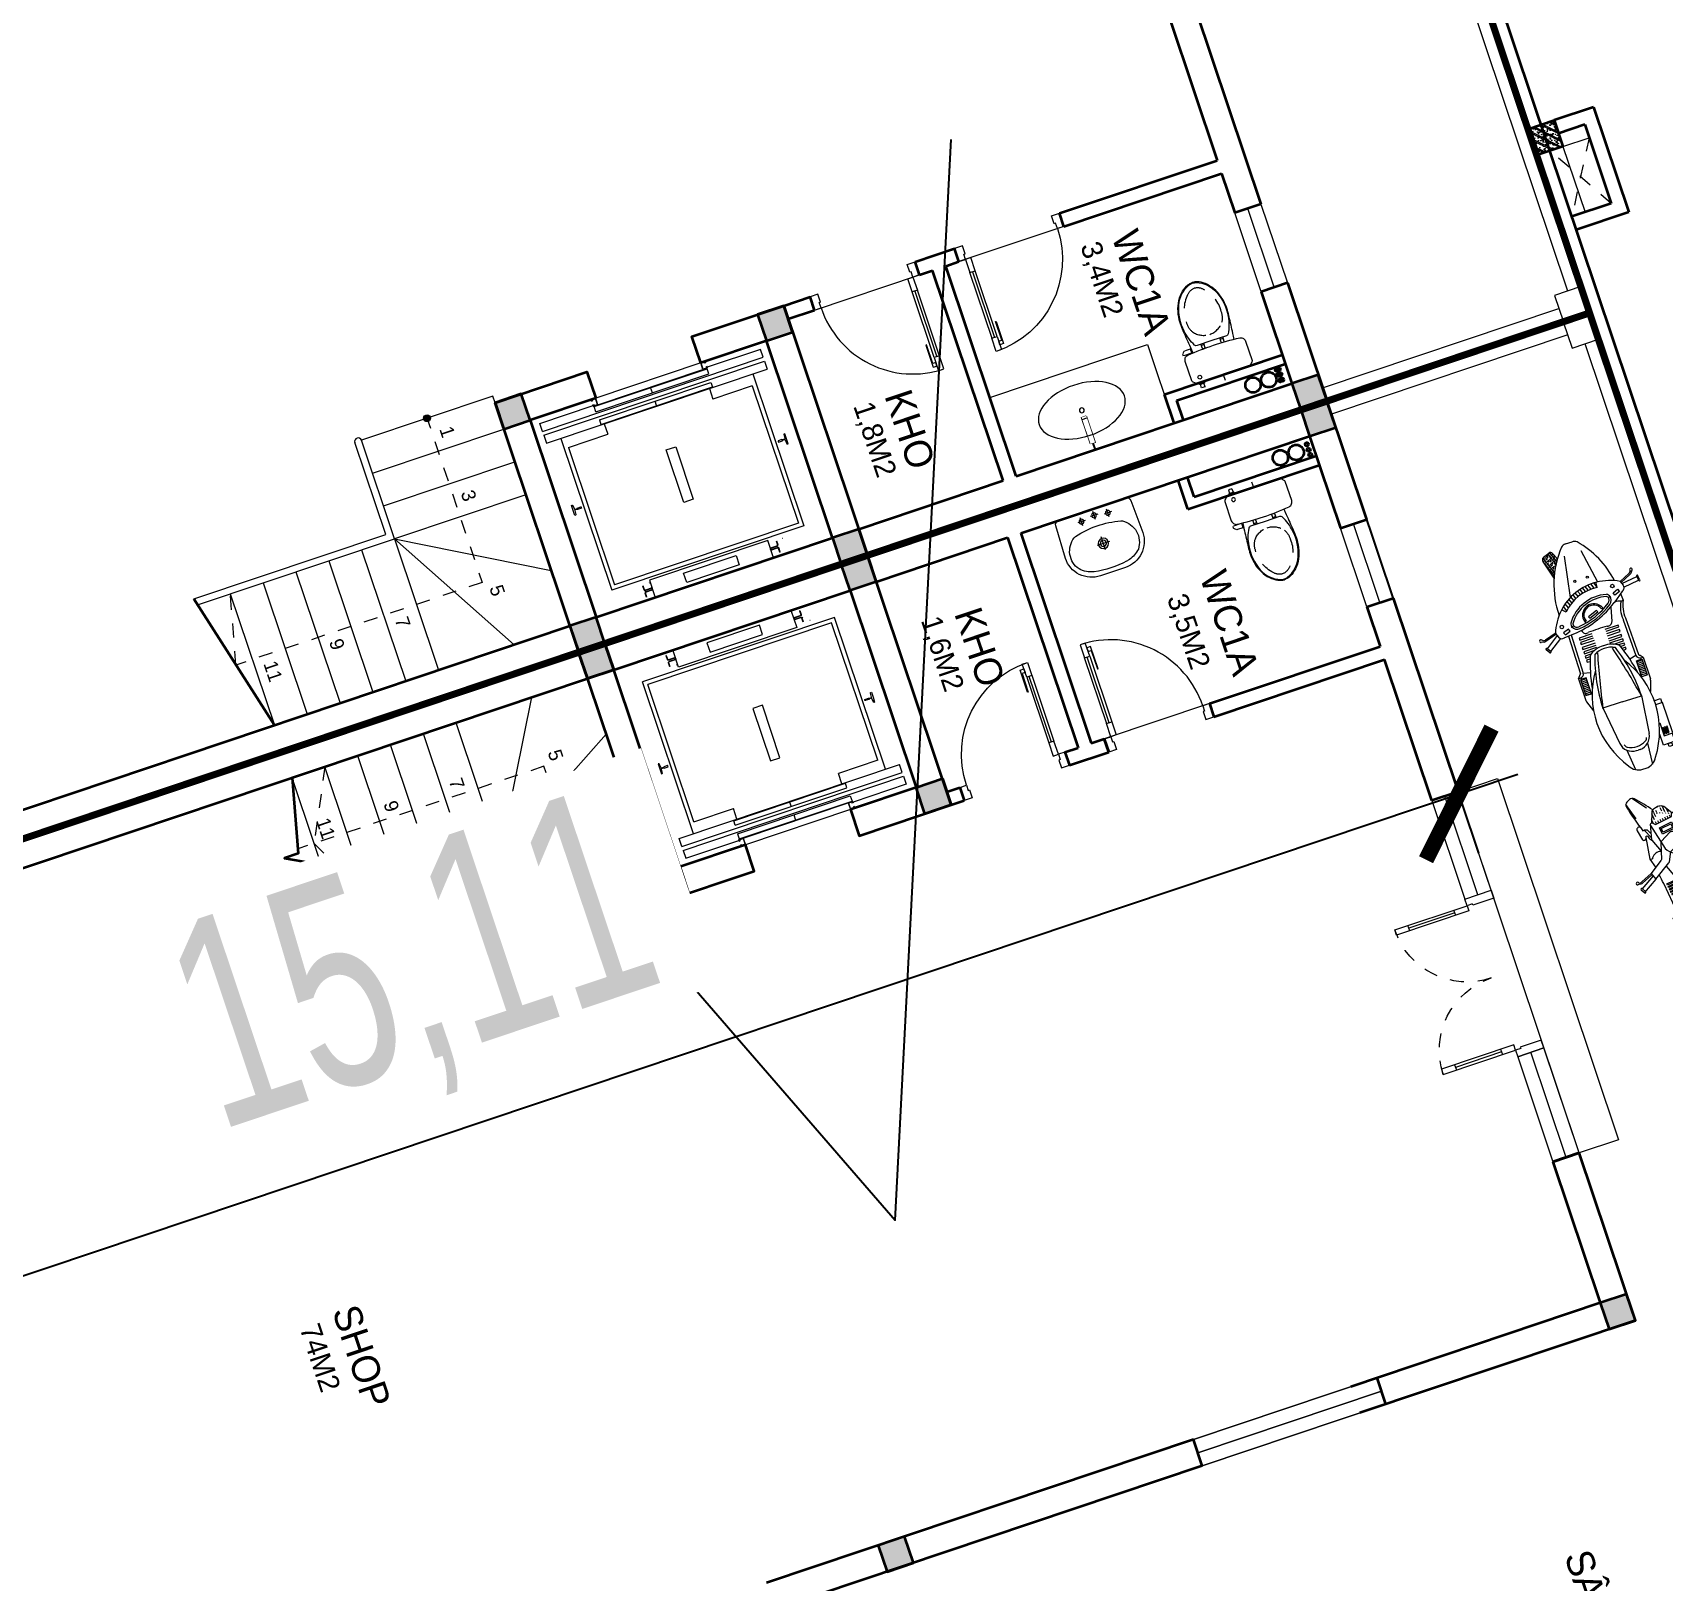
# Model space of a CAD drawing. Header units: metres. Extents: x 568336 to 569219, y 2065964 to 2066430.
# Drawn here: x 568501.15 to 568512.92, y 2066156.67 to 2066167.85 of the extents above; entities that cross this region are included whole.
import ezdxf

# ---------------------------------------------------------------- set-up
doc = ezdxf.new("R2010")
doc.units = ezdxf.units.M
for name, pattern in [('$AUDIT_BAD_LTYPE2', [0]), ('CENTER', [2, 1.25, -0.25, 0.25, -0.25]), ('HIDDEN', [0.375, 0.25, -0.125]), ('HIDDEN2', [0.1875, 0.125, -0.0625]), ('xref-thap C (mb tang 32-2)$0$HIDDEN', [0.375, 0.25, -0.125])]:
    doc.linetypes.add(name, pattern=pattern)
doc.layers.get('0').update_dxf_attribs({"linetype": 'CONTINUOUS'})
doc.layers.get('DEFPOINTS').update_dxf_attribs({"linetype": 'CONTINUOUS'})
for name, color, linetype, lineweight in [('-CENTER', 143, 'CENTER', 13), ('-CONCRETE', 1, 'CONTINUOUS', 35), ('-DIM', 9, 'CONTINUOUS', 13), ('-DOOR', 137, 'CONTINUOUS', 9), ('-FURNITURE', 46, 'CONTINUOUS', 9), ('-HATCH', 8, 'CONTINUOUS', 5), ('-HIDE', 3, 'HIDDEN', 13), ('-KH', 143, 'CONTINUOUS', 13), ('-LINE1', 7, 'CONTINUOUS', 18), ('-LINE2', 252, 'CONTINUOUS', 9), ('-STEEL1', 1, 'CONTINUOUS', 35), ('-TEXT', 7, 'CONTINUOUS', 15), ('-WALL', 4, 'CONTINUOUS', 35), ('TEXT25', 2, 'CONTINUOUS', 13)]:
    doc.layers.add(name, color=color, linetype=linetype, lineweight=lineweight)
doc.layers.add('-RANH GIOI LO DAT', color=12, linetype='CONTINUOUS')
doc.styles.add('KTHUOC', font='', dxfattribs={"width": 0.8})
doc.styles.add('SVN_AVO_thuong', font='')
doc.styles.add('T1', font='', dxfattribs={"height": 200})
doc.styles.add('vnavanth', font='', dxfattribs={"width": 0.8})
doc.styles.get('KTHUOC').set_extended_font_data('.VnArial NarrowH')
doc.styles.get('SVN_AVO_thuong').set_extended_font_data('SVN-Avo')
doc.styles.get('T1').set_extended_font_data('VNgeometric Light')
doc.styles.get('vnavanth').set_extended_font_data('.VnAvantH')
doc.dimstyles.new('tien', dxfattribs={"dimscale": 0, "dimtxt": 1.5, "dimasz": 0.75, "dimexe": 0.45, "dimexo": 0, "dimgap": 0.25, "dimtad": 1, "dimzin": 1, "dimtxsty": 'KTHUOC', "dimblk1": 'ARCHTICK', "dimblk2": 'ARCHTICK', "dimsah": 1, "dimcen": 1, "dimdle": 0.45, "dimclrd": 37, "dimclre": 37, "dimclrt": 7, "dimaunit": 1, "dimadec": 0, "dimazin": 0, "dimtfac": 1, "dimtix": 1, "dimtofl": 0, "dimtmove": 2, "dimatfit": 3, "dimldrblk": 'ARCHTICK', "dimfxl": 1, "dimtfill": 1, "dimtolj": 1, "dimtzin": 1, "dimarcsym": 0})

# ---------------------------------------------------------------- blocks, each defined once
blk = doc.blocks.new('X-5M-DH-2-CORE$0$A$C75E80C28')
at = {"layer": '-LINE2', "linetype": 'Continuous', "ltscale": 2}
for p, q in [((-557, -112), (-560, -112)), ((-510, -22), (-510, -51)), ((-507, -22), (-510, -22)), ((-510, -109), (-510, -79)), ((-507, -22), (-507, -51)), ((-507, -109), (-507, -79)), ((-456, -57), (-501, -57)), ((-456, -60), (-501, -60)), ((-456, -70), (-501, -70)), ((-456, -73), (-501, -73)), ((-453, -63), (-453, -67)), ((-450, -63), (-450, -67)), ((450, -63), (450, -67)), ((453, -63), (453, -67)), ((456, -57), (501, -57)), ((456, -60), (501, -60)), ((456, -70), (501, -70)), ((456, -73), (501, -73)), ((457, -112), (460, -112)), ((507, -22), (510, -22)), ((507, -22), (507, -51)), ((507, -109), (507, -79)), ((510, -22), (510, -51)), ((510, -109), (510, -79)), ((-731, -149), (731, -149)), ((-731, -1305), (-731, -149)), ((-700, -179), (700, -179)), ((-700, -1225), (-700, -179)), ((700, -1225), (700, -179)), ((731, -1305), (731, -149)), ((-700, -1225), (-400, -1225)), ((-400, -1305), (-400, -1225)), ((700, -1225), (400, -1225)), ((400, -1305), (400, -1225)), ((840, -1305), (-840, -1305)), ((-840, -1365), (-840, -1305)), ((840, -1365), (-840, -1365)), ((840, -1395), (-840, -1395)), ((-840, -1395), (-840, -1455)), ((430, -1406), (-430, -1406)), ((-430, -1406), (-430, -1446)), ((425, -1309), (-425, -1309)), ((-425, -1343), (-425, -1309)), ((425, -1343), (-425, -1343)), ((0, -1309), (0, -1343)), ((0, -1406), (0, -1446)), ((425, -1343), (425, -1309)), ((430, -1406), (430, -1446)), ((840, -1365), (840, -1305)), ((840, -1395), (840, -1455)), ((-840, -1455), (-435, -1455)), ((-435, -1450), (-435, -1460)), ((-435, -1450), (-400, -1450)), ((-435, -1460), (-425, -1460)), ((-435, -1490), (-435, -1500)), ((-435, -1490), (-425, -1490)), ((-435, -1500), (-400, -1500)), ((-433, -1452), (-433, -1458)), ((-433, -1452), (-402, -1452)), ((-433, -1458), (-425, -1458)), ((-433, -1492), (-433, -1498)), ((-433, -1492), (-425, -1492)), ((-433, -1498), (-402, -1498)), ((430, -1446), (-430, -1446)), ((-425, -1458), (-425, -1460)), ((-425, -1490), (-425, -1492)), ((-402, -1452), (-402, -1498)), ((400, -1450), (-400, -1450)), ((-400, -1450), (-400, -1500)), ((400, -1450), (400, -1500)), ((435, -1450), (400, -1450)), ((435, -1500), (400, -1500)), ((402, -1452), (402, -1498)), ((433, -1452), (402, -1452)), ((433, -1498), (402, -1498)), ((433, -1458), (425, -1458)), ((425, -1458), (425, -1460)), ((435, -1460), (425, -1460)), ((425, -1490), (425, -1492)), ((435, -1490), (425, -1490)), ((433, -1492), (425, -1492)), ((433, -1452), (433, -1458)), ((433, -1492), (433, -1498)), ((435, -1450), (435, -1460)), ((840, -1455), (435, -1455)), ((435, -1490), (435, -1500))]:
    blk.add_line(p, q, dxfattribs=at)
for points in [[(-450, 0), (-450, -130), (450, -130), (450, 0)], [(-200, -29), (200, -29), (200, -101), (-200, -101)], [(-36, -584), (36, -584), (36, -984), (-36, -984)]]:
    blk.add_lwpolyline(points, close=True, dxfattribs=at)
for points in [[(-780, -789), (-751, -789, 0.414214), (-750, -788), (-750, -784), (-750, -780, 0.414214), (-751, -779), (-780, -779, -0.256978), (-784, -782), (-798, -782, -0.414214), (-801, -779), (-804, -749, 0.414214), (-807, -746), (-812, -746), (-812, -784), (-812, -821), (-807, -821, 0.414214), (-804, -818), (-801, -789, -0.414214), (-798, -786), (-784, -786, -0.256978), (-780, -789)], [(780, -789), (751, -789, -0.414214), (750, -788), (750, -784), (750, -780, -0.414214), (751, -779), (780, -779, 0.256978), (784, -782), (798, -782, 0.414214), (801, -779), (804, -749, -0.414214), (807, -746), (812, -746), (812, -784), (812, -821), (807, -821, -0.414214), (804, -818), (801, -789, 0.414214), (798, -786), (784, -786, 0.256978), (780, -789)]]:
    blk.add_lwpolyline(points, format="xyb", dxfattribs=at)
for centre, radius, start, end in [((-501, -51), 9.4, 180, 270), ((-501, -79), 9.4, 90, 180), ((-501, -51), 6.2, 180, 270), ((-501, -79), 6.2, 90, 180), ((-456, -63), 6.2, 0, 90), ((-456, -63), 3, 0, 90), ((-456, -67), 6.2, 270, 0), ((-456, -67), 3, 270, 0), ((456, -63), 6.2, 90, 180), ((456, -67), 6.2, 180, 270), ((456, -63), 3, 90, 180), ((456, -67), 3, 180, 270), ((501, -51), 6.2, 270, 0), ((501, -51), 9.4, 270, 0), ((501, -79), 9.4, 0, 90), ((501, -79), 6.2, 0, 90)]:
    blk.add_arc(centre, radius, start, end, dxfattribs=at)
blk = doc.blocks.new('A$C5C575821')
at = {"layer": '-CONCRETE'}
h = blk.add_hatch(color=256, dxfattribs=at)
h.dxf.hatch_style = 1
h.paths.add_polyline_path([(0, 200), (0, 0), (200, 0), (200, 200)])
blk.add_lwpolyline([(0, 0), (200, 0), (200, 200), (0, 200)], close=True, dxfattribs=at)
blk = doc.blocks.new('A$C3F71457E')
at = {"layer": '-CONCRETE'}
blk.add_lwpolyline([(0, -100), (0, 400), (-1500, 400), (-1500, -1400), (0, -1400), (0, -900), (200, -900), (200, -1600), (-1700, -1600), (-1700, 600), (200, 600), (200, -100), (0, -100)], dxfattribs=at)
at = {"layer": '-LINE1'}
blk.add_line((0, -900), (0, -100), dxfattribs=at)
at = {"layer": '-WALL'}
for p in [(-1700, 400), (0, 400), (-1700, -1600), (0, -1600)]:
    blk.add_blockref('A$C5C575821', p, dxfattribs=at)
at = {"color": 2, "rotation": 90}
blk.add_blockref('X-5M-DH-2-CORE$0$A$C75E80C28', (-1500, -500), dxfattribs=at)
blk = doc.blocks.new('A$C18091ED7')
for p, q in [((0, -42), (0, 0)), ((146, -27), (179, -27)), ((146, -27), (146, -30)), ((146, -30), (166, -30)), ((153, -37), (146, -30)), ((152, 0), (152, -27)), ((152, 0), (179, 0)), ((153, -37), (166, -37)), ((153, -40), (153, -37)), ((153, -40), (178, -40)), ((153, -40), (178, -40)), ((153, -40), (153, -42)), ((185, -30), (166, -30)), ((178, -37), (166, -37)), ((185, -30), (178, -37)), ((178, -37), (178, -40)), ((178, -40), (178, -42)), ((179, 0), (179, -27)), ((179, -27), (185, -27)), ((185, -27), (185, -30)), ((-83, -267), (-83, -300)), ((-83, -278), (-83, -288)), ((-61, -290), (-83, -290)), ((-63, -265), (-81, -265)), ((-61, -267), (-61, -300)), ((61, -267), (61, -300)), ((61, -290), (83, -290)), ((63, -265), (81, -265)), ((83, -267), (83, -300)), ((83, -278), (83, -288)), ((165, -262), (165, -290)), ((168, -260), (228, -260)), ((168, -292), (207, -292)), ((231, -274), (231, -262))]:
    blk.add_line(p, q)
for points in [[(230, -219, -0.137407), (225, -235), (222, -241, -0.236081), (198, -255, -0.051961), (-198, -255, -0.236081), (-222, -241), (-225, -235, -0.137407), (-230, -219), (-230, -72, -0.198912), (-226, -63), (-209, -46, -0.198912), (-200, -42), (0, -42), (200, -42, -0.198912), (209, -46), (226, -63, -0.198912), (230, -72)], [(144, -619, -0.212405), (26, -734, -0.027685), (-1, -739, -0.022279), (-26, -734, -0.212405), (-144, -619, -0.142796), (-167, -428, -0.093005), (-128, -309, -0.256439), (-111, -300), (0, -300), (111, -300, -0.256439), (128, -309, -0.093005), (167, -428, -0.142796)]]:
    blk.add_lwpolyline(points, format="xyb", close=True)
at = {"linetype": 'xref-thap C (mb tang 32-2)$0$HIDDEN', "ltscale": 100}
blk.add_lwpolyline([(61, -669, -0.199031), (0, -699, -0.199031), (-61, -669, -0.218924), (-132, -478, -0.153791), (-112, -404, -0.236701), (0, -348, -0.236701), (112, -404, -0.153791), (132, -478, -0.218924)], format="xyb", close=True, dxfattribs=at)
blk.add_circle((166, -78), 13.9)
for centre, radius, start, end in [((-81, -267), 1.98, 90, 180), ((-63, -267), 1.98, 0, 90), ((63, -267), 1.98, 90, 180), ((81, -267), 1.98, 0, 90), ((168, -262), 2.47, 90, 180), ((168, -290), 2.47, 180, 270), ((207, -277), 15.5, 270, 306.4659), ((168, -225), 80.1, 306.4659, 320.3123), ((228, -274), 2.47, 320.3123, 0)]:
    blk.add_arc(centre, radius, start, end)
for points in [[(-156, -259), (-157, -267), (-164, -328), (-169, -385), (-184, -528), (-136, -679), (-50, -735), (-20, -741), (0, -744)], [(156, -259), (157, -267), (164, -328), (169, -385), (184, -528), (136, -679), (50, -735), (20, -741), (0, -744)]]:
    blk.add_open_spline(points, degree=3, knots=[130.613938, 130.613938, 130.613938, 130.613938, 152.852109, 311.129351, 417.703951, 561.383393, 697.692632, 710.812262, 710.812262, 710.812262, 710.812262])
blk = doc.blocks.new('Sink_Cicle')
blk.add_lwpolyline([(17, -50), (-17, -50), (-18, -252), (17, -252)], close=True)
blk.add_circle((0, -300), 17.5)
at = {"layer": 'DEFPOINTS'}
blk.add_line((0, -100), (0, 0), dxfattribs=at)
blk.add_wipeout([(17, -50), (-17, -50), (-18, -252), (17, -252)])
at = {"layer": '-FURNITURE', "linetype": 'Continuous'}
blk.add_ellipse((0, -300), major_axis=(-325, 0), ratio=0.584615, dxfattribs=at)
blk.add_line((-18, -237), (17, -237))
blk = doc.blocks.new('*U18')
at = {"linetype": '$AUDIT_BAD_LTYPE2'}
for p, q in [((70, 100), (70, 600)), ((90, 600), (90, 100))]:
    blk.add_line(p, q, dxfattribs=at)
for points in [[(50, 600), (90, 600), (90, 700), (50, 700), (50, 600)], [(50, 603), (50, 100)], [(50, 100), (90, 100), (90, 0), (50, 0), (50, 100)]]:
    blk.add_lwpolyline(points)
for points in [[(118, 495), (118, 664), (90, 664), (90, 636), (113, 636), (113, 495)], [(0, 0), (50, 0), (50, -40), (60, -40), (60, -100), (0, -100)], [(800, 0), (750, 0), (750, -40), (740, -40), (740, -100), (800, -100)]]:
    blk.add_lwpolyline(points, close=True)
at = {"linetype": '$AUDIT_BAD_LTYPE2', "ltscale": 0.3}
blk.add_arc((50, 0), 700, 0, 90, dxfattribs=at)
blk = doc.blocks.new('M23-T1')
at = {"layer": '-HATCH', "true_color": 0x8c8896}
h = blk.add_hatch(color=252, dxfattribs=at)
h.dxf.hatch_style = 1
edge = h.paths.add_edge_path()
edge.add_arc((200899, -425715), 24.6, 0, 360)
at = {"layer": '-CONCRETE'}
for centre, radius in [((202520, -419773, 0), 13), ((202520, -419786, 0), 13), ((202569, -419864, 0), 55), ((202558, -419773, 0), 13), ((202558, -419786, 0), 13), ((202600, -419773, 0), 13), ((202600, -419786, 0), 13), ((202569, -419984, 0), 55)]:
    blk.add_circle(centre, radius, dxfattribs=at)
at = {"layer": '-DOOR'}
blk.add_lwpolyline([(201349, -419514), (201949, -419514), (201949, -419714), (201349, -419714)], close=True, dxfattribs=at)
blk.add_lwpolyline([(201949, -419614), (201349, -419614)], dxfattribs=at)
at = {"layer": '-FURNITURE'}
blk.add_lwpolyline([(202049, -420614), (202649, -420614), (202649, -421814), (202049, -421814)], close=True, dxfattribs=at)
at = {"layer": '-HATCH'}
for p, q in [((201049, -420914), (201049, -421714)), ((201049, -422814), (201049, -422014))]:
    blk.add_line(p, q, dxfattribs=at)
at = {"layer": '-KH', "linetype": 'HIDDEN2', "ltscale": 5}
blk.add_line((202149, -427590), (201649, -427465), dxfattribs=at)
blk.add_lwpolyline([(200875, -425715), (202149, -425715), (202149, -427590)], dxfattribs=at)
at = {"layer": '-KH'}
blk.add_circle((200899, -425715), 24.6, dxfattribs=at)
at = {"layer": '-LINE1'}
for p, q in [((200899, -425214), (200899, -426215)), ((200949, -425214), (200899, -425214)), ((201149, -426215), (201149, -425215)), ((201399, -426215), (201399, -425215)), ((201649, -425215), (201649, -426215)), ((201649, -426215), (202227, -425215)), ((201649, -426215), (202649, -425638)), ((201649, -426215), (200899, -426215)), ((201599, -426265), (200899, -426265)), ((201599, -427727), (201599, -426265)), ((201649, -427715), (201649, -426215))]:
    blk.add_line(p, q, dxfattribs=at)
at = {"layer": '-LINE1', "lineweight": 18}
for p, q in [((201649, -426215), (202649, -426215)), ((201649, -426465), (202649, -426465)), ((201649, -426715), (202649, -426715)), ((201649, -426965), (202649, -426965)), ((201649, -427215), (202649, -427215)), ((201649, -427465), (202649, -427465))]:
    blk.add_line(p, q, dxfattribs=at)
at = {"layer": '-LINE1', "ltscale": 10}
blk.add_lwpolyline([(202649, -417714), (202849, -417714), (202849, -417514), (202649, -417514)], close=True, dxfattribs=at)
at = {"layer": '-LINE1'}
for points in [[(202649, -417614), (198549, -417614)], [(202749, -419514), (202749, -417714)]]:
    blk.add_lwpolyline(points, dxfattribs=at)
blk.add_arc((200899, -426240), 25, 90, 270, dxfattribs=at)
at = {"layer": '-WALL'}
for p, q in [((199874, -419514), (201349, -419514)), ((201349, -419514), (201349, -419714)), ((201949, -419514), (201949, -419714)), ((201949, -419514), (202849, -419514)), ((199874, -419714), (200949, -419714)), ((200949, -420914), (200949, -419714)), ((201049, -420914), (201049, -419714)), ((201049, -419714), (201349, -419714)), ((201949, -419714), (202649, -419714)), ((202429, -420614), (202429, -419714)), ((202499, -420544), (202499, -419714)), ((202429, -420614), (202649, -420614)), ((202499, -420544), (202649, -420544)), ((201049, -420914), (200949, -420914)), ((201049, -421714), (200949, -421714)), ((200949, -422014), (200949, -421714)), ((201049, -421814), (201049, -421714)), ((202649, -421814), (201049, -421814)), ((202649, -421914), (201049, -421914)), ((201049, -422014), (201049, -421914)), ((201049, -422014), (200949, -422014)), ((200949, -423014), (200949, -422814)), ((201049, -422814), (200949, -422814)), ((201049, -423014), (201049, -422814))]:
    blk.add_line(p, q, dxfattribs=at)
at = {"layer": '-WALL', "linetype": 'Continuous', "ltscale": 10}
for p, q in [((202849, -434955), (202849, -419514)), ((202649, -421814), (202649, -419714)), ((202649, -423014), (202649, -421914)), ((202649, -433544), (202649, -425214))]:
    blk.add_line(p, q, dxfattribs=at)
at = {"layer": '-WALL'}
blk.add_lwpolyline([(202649, -427465), (201599, -427727)], dxfattribs=at)
at = {"layer": '-DOOR', "xscale": -1, "rotation": 270}
blk.add_blockref('*U18', (201049, -421714), dxfattribs=at)
at = {"layer": '-DOOR', "rotation": 270}
blk.add_blockref('*U18', (201049, -422014), dxfattribs=at)
at = {"layer": '-FURNITURE', "rotation": 270}
blk.add_blockref('A$C18091ED7', (202471, -420164), dxfattribs=at)
at = {"layer": '-WALL'}
for p in [(202649, -419714), (202649, -425214)]:
    blk.add_blockref('A$C5C575821', p, dxfattribs=at)
at = {"layer": '-WALL', "rotation": 180}
blk.add_blockref('A$C3F71457E', (201149, -424614), dxfattribs=at)
at = {"layer": '-TEXT', "color": 2, "style": 'vnavanth'}
for s, p in [('wc1A', (201223, -420612)), ('kho', (201795, -422534))]:
    blk.add_text(s, height=200, dxfattribs=at).set_placement(p)
at = {"layer": '-TEXT', "style": 'T1'}
for s, p in [('1', (201001, -425657)), ('3', (201487, -425657)), ('5', (202202, -425679)), ('7', (202202, -426400)), ('9', (202202, -426900)), ('11', (202202, -427400))]:
    blk.add_text(s, height=100, rotation=360, dxfattribs=at).set_placement(p)
at = {"layer": 'TEXT25', "style": 'T1'}
for s, p in [('3,4M2', (201220, -420848)), ('1,8M2', (201793, -422770))]:
    blk.add_text(s, height=150, rotation=360, dxfattribs=at).set_placement(p)
at = {"layer": '-FURNITURE', "xscale": -1, "rotation": 270}
blk.add_blockref('Sink_Cicle', (202649, -421214), dxfattribs=at)
at = {"layer": '-RANH GIOI LO DAT', "linetype": 'HIDDEN', "ltscale": 10, "const_width": 50}
blk.add_lwpolyline([(193849, -417514), (193849, -436933), (202849, -437358), (202849, -417514)], close=True, dxfattribs=at)
blk = doc.blocks.new('*U45')
for p, q in [((-1110, 450), (-1150, 450)), ((-1130, 100), (-1130, 450)), ((-90, 450), (-50, 450)), ((-70, 100), (-70, 450)), ((-1110, 100), (-1150, 100)), ((-90, 100), (-50, 100))]:
    blk.add_line(p, q)
for points in [[(-1150, 0), (-1110, 0), (-1110, 550), (-1150, 550)], [(-50, 0), (-90, 0), (-90, 550), (-50, 550)], [(-1200, -200), (-1140, -200), (-1140, -40), (-1150, -40), (-1150, 0), (-1200, 0)], [(0, -200), (-60, -200), (-60, -40), (-50, -40), (-50, 0), (0, 0)]]:
    blk.add_lwpolyline(points, close=True)
at = {"linetype": 'HIDDEN', "ltscale": 0.1}
for centre, start, end in [((-1150, 0), 0, 90), ((-50, 0), 90, 180)]:
    blk.add_arc(centre, 550, start, end, dxfattribs=at)
blk = doc.blocks.new('A$C49AC32B8')
h = blk.add_hatch()
h.set_pattern_fill('ANSI31', color=256, scale=100, angle=405, style=0)
h.set_pattern_definition([(90, (1628.179, -139081.394), (-12.5, 1e-15), [])])
h.paths.add_polyline_path([(-545, -149), (-545, -107), (-667, -107), (-667, -149)])
h.paths.add_polyline_path([(-545, 276), (-545, 319), (-667, 319), (-667, 276)])
h = blk.add_hatch()
h.set_pattern_fill('ANSI31', color=256, scale=150, angle=315, style=0)
h.set_pattern_definition([(2e-15, (1485.97, -142180.918), (2e-15, 18.75), [])])
edge = h.paths.add_edge_path()
edge.add_arc((142, 1), 10, 291.0634, 432.0495)
edge.add_arc((142, 169), 10, 287.9505, 428.9366)
edge.add_arc((204, 63), 30, 298.7342, 336.6848)
edge.add_arc((204, 107), 30, 383.3152, 421.2658)
edge.add_line((152, 3), (218, 36))
edge.add_line((152, 167), (218, 133))
edge.add_line((146, 10), (129, 18))
edge.add_line((129, 18), (129, 82))
edge.add_line((129, 146), (129, 82))
edge.add_line((146, 159), (129, 146))
edge.add_arc((153, 85), 85.6, 336.6848, 359.9863)
edge.add_arc((153, 85), 85.6, 360.0137, 383.3152)
for points in [[(-244, 438, 1), (-248, 447), (-248, 447), (-280, 433), (-280, 433, 1), (-276, 424)], [(-10, -301), (-42, -189), (7, -167), (7, -167), (-21, -52), (-21, -52, -0.213812), (-21, -44), (-21, -44), (32, 67), (32, 67, 0.201882), (33, 75), (33, 75), (0, 164), (0, 164, 0.201882), (-5, 169), (-5, 169), (-117, 220), (-117, 220, -0.213812), (-123, 226), (-123, 226), (-175, 332), (-175, 332), (-226, 318), (-278, 434)], [(-185, 330), (-211, 418), (-211, 418, -0.119246), (-211, 432), (-211, 432), (-207, 453)], [(-199, 441, 2.509808), (-207, 452)], [(-199, 441), (-201, 433), (-201, 433, 0.119246), (-200, 418), (-200, 418), (-175, 332)], [(-594, 214, 0.25966), (-1245, 189, 0.25966)], [(-839, 284), (-712, 329), (-712, 329, -0.085491), (-702, 331), (-535, 331), (-535, 315), (-535, 315, 0.389594), (-508, 286), (-508, 286), (-285, 281), (-285, 281, 0.038668), (-280, 281), (-280, 281, 0.005075), (-210, 283)], [(-765, -104, 0.080514), (-403, -28), (-403, -28, 0.201101), (-366, 85), (-366, 85, 0.201101), (-403, 198), (-403, 198, 0.080514), (-765, 273)], [(-226, 318), (-163, 182), (-163, 182, 0.213812), (-158, 176), (-158, 176), (-95, 132), (-61, 38), (-81, -36), (-81, -36, 0.213812), (-81, -44), (-81, -44), (-42, -189)], [(-149, 279), (-78, 291), (74, 249, -1.090751), (74, 234, 0.1744), (38, 220), (146, 178), (146, 178, -0.70664), (146, 159)], [(-64, 196, 0.330008), (-78, 272), (-78, 272, -0.752015), (-78, 291)], [(232, 118, 0.024274), (362, 201), (362, 201, 0.338506), (373, 235), (373, 235), (373, 235), (364, 260), (364, 260, 0.338506), (333, 279), (333, 279, 0.032613), (128, 248), (128, 248), (127, 238), (53, 214)], [(160, 255, 0.671768), (145, 286), (145, 286), (70, 279), (70, 279, 0.734542), (71, 250)], [(-1030, 202, 0.218308), (-1079, 224), (-1079, 224), (-1360, 164), (-1360, 164, 0.353851), (-1399, 115), (-1399, 85), (-1399, 54, 0.353851), (-1360, 5), (-1360, 5), (-1079, -55), (-1079, -55, 0.218308), (-1030, -33)], [(-1280, 161, 0.112845), (-1300, 121)], [(-1075, 205), (-1073, 197), (-1073, 197, 0.379173), (-1161, 98)], [(-403, 141, 0.365685), (-444, 190, 0.035711), (-794, 231), (-1073, 197)], [(-415, -4, 0.315879), (-415, 173)], [(-75, -66), (-259, -18), (-259, -18, 0.336681), (-259, 187), (-259, 187), (-176, 209)], [(137, 182), (-58, 160), (-58, 160, 0.114874), (-118, 116), (-118, 116, 0.363628), (-118, 51), (-118, 51, 0.117419), (-57, 6)], [(152, 3), (218, 36), (218, 36, 0.167121), (231, 51), (231, 51, 0.102024), (238, 85), (238, 85, 0.102024), (231, 119), (231, 119, 0.167121), (218, 133), (218, 133), (152, 167)], [(-1300, 49, 0.112845), (-1280, 9)], [(-1073, -27, -0.379173), (-1161, 72, 0.379173), (-1073, -27), (-1073, -27), (-1075, -35)], [(-1073, -27), (-794, -61), (-794, -61, 0.035711), (-444, -21), (-444, -21, 0.365685), (-403, 28)], [(-17, -71), (146, -9), (146, -9, 0.70664), (146, 10)], [(-1245, -19, 0.25966), (-594, -44)], [(-61, -117), (-136, -117), (-136, -117, 0.010417), (-280, -111), (-280, -111, 0.038668), (-285, -111), (-285, -111), (-508, -116), (-508, -116, 0.389594), (-535, -146), (-535, -146), (-535, -161), (-702, -161, -0.085491), (-712, -159), (-712, -159), (-839, -114)], [(38, -50, 0.1744), (74, -64), (74, -64, -1.090751), (74, -79), (74, -79), (-9, -102)], [(-3, -171), (34, -256), (34, -256, 0.119246), (43, -267), (43, -267), (59, -280)], [(7, -167), (43, -249), (43, -249, 0.119246), (51, -261), (51, -261), (58, -266)], [(-12, -302, 1), (-9, -312), (-9, -312), (24, -302), (24, -302, 1), (22, -292)], [(59, -280, 2.509808), (58, -266)]]:
    blk.add_lwpolyline(points, format="xyb")
for points in [[(-276, 424), (-244, 438)], [(-197, 326), (-246, 437)], [(82, 203), (118, 217), (127, 238)], [(227, 253), (352, 275)], [(-1262, 151), (-1289, 148)], [(-1206, 156), (-1242, 153)], [(-1075, 205), (-1186, 181), (-1186, 85), (-1186, -11), (-1075, -35)], [(-1136, 164), (-1186, 158)], [(-403, 28), (-794, -61), (-794, -61), (-794, 85), (-794, 231), (-794, 231), (-403, 141)], [(38, 220), (-61, 195)], [(146, 159), (129, 146), (129, 82), (129, 18), (146, 10)], [(263, 153), (373, 216)], [(-1262, 19), (-1289, 21)], [(-1206, 13), (-1242, 17)], [(-1136, 6), (-1186, 11)], [(-58, 6), (131, -14)], [(-1121, -185), (-1165, -185), (-1165, -99), (-1031, -99)], [(-859, -116), (-859, -185), (-892, -185)], [(38, -50), (-21, -44)], [(-14, -176), (19, -293)], [(-12, -302), (22, -292)]]:
    blk.add_lwpolyline(points)
for points in [[(-667, 319), (-667, 276), (-545, 276), (-545, 319)], [(-382, 207), (-382, 262), (-373, 262), (-373, 207)], [(-362, 207), (-362, 262), (-353, 262), (-353, 207)], [(-342, 207), (-342, 262), (-333, 262), (-333, 207)], [(-322, 207), (-322, 262), (-313, 262), (-313, 207)], [(-302, 207), (-302, 262), (-293, 262), (-293, 207)], [(-1262, 165), (-1300, 157), (-1300, 85), (-1300, 13), (-1300, 13), (-1262, 5), (-1262, 85)], [(-1242, 169), (-1242, 85), (-1242, 1), (-1242, 1), (-1206, -7), (-1206, -7), (-1206, 85), (-1206, 177), (-1206, 177)], [(95, 132), (95, 35), (44, 35), (44, 132)], [(85, 122), (85, 45), (54, 45), (54, 122)], [(-1161, 85), (-1161, 98)], [(-1161, 85), (-1161, 72)], [(-667, -149), (-667, -107), (-545, -107), (-545, -149)], [(-382, -37), (-382, -92), (-373, -92), (-373, -37)], [(-362, -37), (-362, -92), (-353, -92), (-353, -37)], [(-342, -37), (-342, -92), (-333, -92), (-333, -37)], [(-322, -37), (-322, -92), (-313, -92), (-313, -37)], [(-302, -37), (-302, -92), (-293, -92), (-293, -37)], [(-1165, -135), (-1165, -161), (-1188, -161), (-1188, -135)], [(-892, -190), (-892, -123), (-1121, -123), (-1121, -190)], [(-1111, -130), (-1111, -138), (-1063, -138), (-1063, -130)], [(-1111, -145), (-1111, -152), (-1063, -152), (-1063, -145)], [(-1111, -159), (-1111, -167), (-1063, -167), (-1063, -159)]]:
    blk.add_lwpolyline(points, close=True)
for points in [[(-1379, 115), (-1379, 85), (-1379, 54), (-1379, 54, 0.353851), (-1356, 25), (-1356, 25), (-1320, 17), (-1320, 17), (-1320, 85), (-1320, 152), (-1320, 152), (-1356, 145), (-1356, 145, 0.353851)], [(-366, 187), (-379, 187), (-379, 187, -0.363938), (-379, -18), (-379, -18), (-366, -18), (-366, -18, 0.336681)], [(-329, 187), (-342, 187), (-342, 187, -0.363938), (-342, -18), (-342, -18), (-329, -18), (-329, -18, 0.336681)], [(-311, 187), (-298, 187), (-298, 187, -0.336681), (-298, -18), (-298, -18), (-311, -18), (-311, -18, 0.363938)]]:
    blk.add_lwpolyline(points, format="xyb", close=True)
blk = doc.blocks.new('A$C1D9F77BD')
h = blk.add_hatch()
h.set_pattern_fill('ANSI31', color=256, scale=100, angle=405, style=0)
h.set_pattern_definition([(90, (2076.775, -139234.453), (-12.5, 1e-15), [])])
h.paths.add_polyline_path([(-219, -260), (-219, -302), (-97, -302), (-97, -260)])
h.paths.add_polyline_path([(-97, 123), (-97, 166), (-219, 166), (-219, 123)])
h = blk.add_hatch()
h.set_pattern_fill('ANSI31', color=256, scale=170, angle=335, style=0)
h.set_pattern_definition([(20, (-186.436, -139188.296), (-7.267928, 19.9684682), [])])
h.paths.add_polyline_path([(494, -160), (533, -162, 0.210627), (424, 135), (397, 109, -0.250766)])
h = blk.add_hatch()
h.set_pattern_fill('BOX', color=256, scale=60, angle=290, style=0)
h.set_pattern_definition([(20, (2080.745, -138865.224), (-20.521209, 56.381557), []), (20, (2085.875, -138879.32), (-20.521209, 56.381557), []), (290, (2080.745, -138865.224), (56.381557, 20.521209), [-15, 15]), (290, (2094.84, -138860.093), (56.381557, 20.521209), [-15, 15]), (290, (2108.936, -138854.963), (56.381557, 20.521209), [15, -15]), (290, (2123.03, -138849.83), (56.381557, 20.521209), [15, -15]), (20, (2091.006, -138893.414), (-20.521209, 56.381557), [15, -15]), (20, (2096.136, -138907.51), (-20.521209, 56.381557), [15, -15])])
h.paths.add_polyline_path([(830, 67, 0.414214), (842, 93), (833, 116), (825, 139, 0.414214), (799, 151), (658, 113, -0.052547), (783, 45)])
for p, q in [((157, 313), (186, 333)), ((163, 305), (192, 325)), ((231, 209), (165, 307)), ((257, 224), (190, 323)), ((243, 329), (247, 350)), ((268, 231), (244, 315)), ((253, 329), (255, 338)), ((278, 234), (254, 315)), ((-263, 176), (-340, 149)), ((-87, 178), (-253, 178)), ((-87, 178), (-59, 152)), ((-87, 162), (-87, 178)), ((-59, 132), (-72, 83)), ((228, 148), (-59, 152)), ((230, 128), (-59, 132)), ((226, 181), (233, 80)), ((275, 231), (243, 220)), ((397, 109), (424, 135)), ((658, 113), (799, 151)), ((825, 139), (842, 93)), ((-687, 10), (-840, -5)), ((-346, 78), (-624, 44)), ((-346, -68), (-344, 78)), ((237, 47), (228, 44)), ((279, 102), (286, 105)), ((289, -4), (286, 5)), ((286, 2), (289, -7)), ((786, -5), (488, 47)), ((783, 45), (830, 67)), ((833, 116), (842, 92)), ((-854, -55), (-854, -81)), ((-712, -55), (-712, -68)), ((-712, -81), (-712, -68)), ((-346, -68), (-348, -214)), ((866, -43), (866, -93)), ((-687, -147), (-840, -132)), ((-346, -214), (-624, -180)), ((-59, -269), (-72, -219)), ((330, -208), (228, -181)), ((339, -142), (342, -151)), ((401, -228), (409, -226)), ((494, -160), (533, -162)), ((786, -132), (532, -176)), ((-263, -312), (-340, -285)), ((-87, -314), (-253, -314)), ((-67, -299), (-87, -314)), ((-87, -299), (-87, -314)), ((214, -264), (-59, -269)), ((222, -284), (-59, -289)), ((347, -293), (349, -309)), ((413, -325), (352, -241)), ((436, -343), (449, -460)), ((484, -331), (452, -343)), ((465, -337), (479, -457)), ((474, -335), (510, -415)), ((484, -331), (518, -409)), ((447, -460), (481, -456)), ((448, -470), (482, -466)), ((518, -426), (535, -440)), ((526, -420), (533, -426))]:
    blk.add_line(p, q)
for points in [[(-219, 166), (-219, 123), (-97, 123), (-97, 166)], [(243, 167), (258, 126), (277, 133), (262, 174)], [(301, -38), (327, -108), (340, -103), (314, -33)], [(-736, -288), (-736, -314), (-760, -314), (-760, -288)], [(-662, -284), (-662, -291), (-615, -291), (-615, -284)], [(-662, -298), (-662, -305), (-615, -305), (-615, -298)], [(-662, -312), (-662, -320), (-615, -320), (-615, -312)], [(-219, -302), (-219, -260), (-97, -260), (-97, -302)], [(417, -303), (402, -263), (421, -256), (436, -296)]]:
    blk.add_lwpolyline(points, close=True)
at = {"linetype": 'HIDDEN2', "ltscale": 200}
for points in [[(21, 54), (21, 80), (6, 80), (6, 59)], [(53, 36), (53, 80), (38, 80), (38, 48)], [(70, -143), (70, -217), (85, -217), (85, 80), (70, 80), (70, 7)], [(6, -196), (6, -217), (21, -217), (21, -190)], [(38, -184), (38, -217), (53, -217), (53, -172)]]:
    blk.add_lwpolyline(points, dxfattribs=at)
for points in [[(103, 80), (103, -217), (118, -217), (118, 80)], [(141, 80), (141, -217), (157, -217), (157, 80)], [(175, 80), (175, -217), (190, -217), (190, 80)]]:
    blk.add_lwpolyline(points, close=True, dxfattribs=at)
for points in [[(-673, -338), (-736, -338), (-736, -252), (-655, -252)], [(-575, -277), (-673, -277), (-673, -343), (-443, -343), (-443, -290)], [(-410, -288), (-410, -338), (-443, -338)]]:
    blk.add_lwpolyline(points)
for centre, radius in [((306, 173), 12.8), ((588, -21), 7.7), ((588, -116), 7.7), ((470, -267), 12.8)]:
    blk.add_circle(centre, radius)
for centre, radius, start, end in [((257, 348), 10, 259.1414, 172.2448), ((160, 309), 5, 124.1044, 304.1044), ((189, 329), 5, 304.1044, 124.1044), ((273, 323), 30, 169.0525, 196.2532), ((283, 324), 30, 169.0525, 196.2532), ((-427, -480), 634, 55.5021, 126.0244), ((-253, 148), 30, 90, 109.5456), ((-57, 162), 30, 180, 265.1424), ((216, 158), 30, 265.1424, 274.0002), ((254, 191), 30, 110.3225, 200.3225), ((141, -138), 393, 330.5976, 70.0474), ((399, -513), 678, 48.0397, 90.6167), ((806, 132), 20, 20, 110), ((-754, -55), 100, 117.4832, 180), ((-612, -55), 100, 96.9386, 180), ((-544, -68), 141, 150.1191, 209.8708), ((-640, -13), 30, 97.8829, 150.1191), ((-344, -1040), 1118, 69.8271, 90.0821), ((-1499, -5836), 6026, 75.1425, 78.9494), ((-369, -1036), 1157, 69.0112, 80.8998), ((-92, -68), 154, 329.829, 30.171), ((-4, -12), 50, 0, 25.0581), ((-71, -55), 153, 355.1878, 40.6702), ((235, 15), 30, 104.7219, 204.7762), ((-4326, -68), 4535, 359.103, 0.897), ((916, 150), 686, 185.8827, 214.7623), ((303, 58), 50, 110.3225, 185.9041), ((808, 110), 557, 185.9041, 214.741), ((303, 58), 35, 110.3225, 185.9041), ((808, 110), 542, 185.9041, 214.741), ((296, 55), 50, 71.5538, 110.3225), ((296, 55), 35, 71.5538, 110.3225), ((314, -74), 81.8, 290.3225, 110.3225), ((148, -134), 273, 345.336, 55.3091), ((148, -134), 288, 345.336, 55.3091), ((194, -117), 303, 351.845, 48.155), ((823, 86), 20, 290, 20), ((-754, -81), 100, 180, 242.5168), ((-612, -81), 100, 180, 263.0614), ((-71, -81), 153, 319.3298, 4.8122), ((314, -74), 71.8, 290.3225, 110.3225), ((816, -43), 50, 0, 43.6257), ((816, -93), 50, 316.9817, 0), ((-427, 343), 634, 233.9756, 304.5871), ((-640, -124), 30, 209.8708, 262.182), ((-1307, 4922), 5225, 280.57, 285.0028), ((-349, 930), 1145, 270.1592, 289.9315), ((-369, 899), 1157, 279.1002, 290.9888), ((-4, -125), 50, 334.9419, 0), ((235, -152), 30, 155.2238, 255.2781), ((391, -179), 50, 214.741, 290.3225), ((391, -179), 35, 214.741, 290.3225), ((382, -185), 35, 290.3225, 329.0913), ((384, -182), 50, 290.3225, 329.0913), ((399, 376), 678, 278.7378, 311.9603), ((-253, -284), 30, 250.4544, 270), ((-57, -299), 30, 94.8576, 180), ((-57, -299), 10, 94.8576, 180), ((216, -294), 30, 85.9998, 94.8576), ((246, -452), 189, 57.9343, 98.2692), ((242, -515), 232, 62.5839, 94.9315), ((63, -206), 297, 342.9493, 351.9218), ((613, -5068), 4766, 92.5649, 93.1782), ((441, -315), 30, 200.3225, 290.3225), ((447, -465), 5, 96.5406, 276.5406), ((482, -461), 5, 276.5406, 96.5406), ((537, -403), 30, 203.7468, 230.9475), ((545, -397), 30, 203.7468, 230.9475), ((541, -432), 10, 227.7552, 140.8586)]:
    blk.add_arc(centre, radius, start, end)
blk = doc.blocks.new('A$C4ace49fd')
for p, q in [((167, 414), (224, 414)), ((195, 383), (195, 443)), ((267, 429), (324, 429)), ((295, 398), (295, 458)), ((367, 414), (424, 414)), ((395, 383), (395, 443)), ((295, 165), (295, 264)), ((249, 215), (342, 215))]:
    blk.add_line(p, q)
for points in [[(0, 200, 0.414214), (200, 0), (390, 0, 0.414214), (590, 200), (581, 446, 0.409799), (551, 475), (39, 475, 0.403607), (9, 446)], [(177, 40, 0.090773), (424, 43, 0.149887), (521, 96, 0.430722), (482, 321, 0.080637), (470, 327, 0.127732), (125, 329, 0.074208), (114, 325, 0.443092), (69, 96, 0.13364), (154, 46, 0.033617)]]:
    blk.add_lwpolyline(points, format="xyb", close=True)
for centre, radius in [((195, 414), 17.5), ((295, 429), 17.5), ((395, 414), 17.5), ((295, 215), 37.5), ((295, 215), 22.5), ((295, 215), 22.5)]:
    blk.add_circle(centre, radius)
blk = doc.blocks.new('M22-T1')
at = {"layer": '-HATCH', "true_color": 0x8c8896}
h = blk.add_hatch(color=252, dxfattribs=at)
h.dxf.hatch_style = 1
edge = h.paths.add_edge_path()
edge.add_arc((195220, -359514), 24.6, 0, 360)
at = {"layer": '-CONCRETE'}
for centre, radius in [((193550, -353642, 0), 55), ((193519, -353551, 0), 13), ((193561, -353551, 0), 13), ((193599, -353551, 0), 13), ((193550, -353763, 0), 55)]:
    blk.add_circle(centre, radius, dxfattribs=at)
at = {"layer": '-DOOR'}
for p, q in [((198995, -353314), (196245, -353314)), ((200070, -355214), (200070, -356614)), ((200070, -356614), (200070, -355214)), ((200170, -355214), (200170, -356614)), ((200170, -356614), (200170, -355214)), ((200270, -355214), (200270, -356614)), ((200270, -356614), (200270, -355214))]:
    blk.add_line(p, q, dxfattribs=at)
for points in [[(194170, -353314), (194770, -353314), (194770, -353514), (194170, -353514)], [(196995, -353314), (196245, -353314), (196245, -353514), (196995, -353514)], [(198995, -353314), (198195, -353314), (198195, -353514), (198995, -353514)]]:
    blk.add_lwpolyline(points, close=True, dxfattribs=at)
for points in [[(194770, -353414), (194170, -353414)], [(196995, -353414), (196245, -353414)], [(198995, -353414), (198195, -353414)]]:
    blk.add_lwpolyline(points, dxfattribs=at)
at = {"layer": '-HATCH'}
blk.add_line((195070, -354814), (195070, -355614), dxfattribs=at)
at = {"layer": '-KH', "linetype": 'HIDDEN2', "ltscale": 5}
blk.add_line((193970, -361389), (193470, -361264), dxfattribs=at)
for points in [[(195220, -359514), (193970, -359514), (193970, -361389)], [(193470, -361014), (193970, -361264), (194470, -361014)]]:
    blk.add_lwpolyline(points, dxfattribs=at)
at = {"layer": '-KH'}
blk.add_circle((195220, -359514), 24.6, dxfattribs=at)
at = {"layer": '-LINE1'}
for p, q in [((194470, -360014), (193893, -359014)), ((194470, -359014), (194470, -360014)), ((194720, -360014), (194720, -359014)), ((194720, -359014), (194720, -360014)), ((194970, -360014), (194970, -359014)), ((194970, -359014), (194970, -360014)), ((195170, -359014), (195220, -359014)), ((195220, -360014), (195220, -359014)), ((195220, -359014), (195220, -360064)), ((194470, -360014), (193470, -359437)), ((194470, -361514), (194470, -360014)), ((194470, -360014), (195220, -360014)), ((194520, -361527), (194520, -360064)), ((194520, -360064), (195220, -360064))]:
    blk.add_line(p, q, dxfattribs=at)
at = {"layer": '-LINE1', "lineweight": 18}
for p, q in [((194470, -360014), (193470, -360014)), ((194470, -360264), (193470, -360264)), ((194470, -360514), (193470, -360514)), ((194470, -360764), (193470, -360764)), ((194470, -361014), (193470, -361014)), ((194470, -361264), (193470, -361264)), ((193470, -361514), (193470, -361514))]:
    blk.add_line(p, q, dxfattribs=at)
at = {"layer": '-LINE1', "ltscale": 10}
blk.add_lwpolyline([(193270, -351514), (193470, -351514), (193470, -351314), (193270, -351314)], close=True, dxfattribs=at)
at = {"layer": '-LINE1', "linetype": 'Continuous', "ltscale": 10}
for points in [[(193370, -351514), (193370, -353314)], [(198570, -351414), (193470, -351414)]]:
    blk.add_lwpolyline(points, dxfattribs=at)
at = {"layer": '-LINE1'}
for points in [[(193370, -351514), (193370, -353314)], [(198570, -351414), (193470, -351414)], [(196245, -353314), (196245, -353014), (198995, -353014), (198995, -353314)]]:
    blk.add_lwpolyline(points, dxfattribs=at)
at = {"layer": '-RANH GIOI LO DAT', "linetype": 'HIDDEN', "ltscale": 10, "const_width": 50}
blk.add_lwpolyline([(193270, -351314), (193270, -371157), (199276, -371441), (204270, -366677), (204270, -351314)], close=True, dxfattribs=at)
at = {"layer": '-WALL'}
for p, q in [((193270, -353314), (194170, -353314)), ((193270, -353314), (193270, -368755)), ((194170, -353514), (194170, -353314)), ((194770, -353514), (194770, -353314)), ((194770, -353314), (196245, -353314)), ((196245, -353314), (196245, -353514)), ((196245, -353314), (196245, -353514)), ((198995, -353514), (198995, -353314)), ((200270, -353314), (198995, -353314)), ((198995, -353314), (198995, -353514)), ((200270, -353314), (200270, -355414)), ((193470, -355714), (193470, -353514)), ((193470, -353514), (194170, -353514)), ((193620, -354444), (193620, -353514)), ((193690, -354514), (193690, -353514)), ((194770, -353514), (195070, -353514)), ((195070, -354814), (195070, -353514)), ((195170, -354814), (195170, -353514)), ((196245, -353514), (195170, -353514)), ((198995, -353514), (200070, -353514)), ((200070, -353514), (200070, -355414)), ((193620, -354444), (193470, -354444)), ((193690, -354514), (193470, -354514)), ((195070, -354814), (195170, -354814)), ((200270, -355214), (200070, -355214)), ((195070, -355714), (195070, -355614)), ((195170, -355614), (195070, -355614)), ((195070, -355614), (195170, -355614)), ((195170, -355914), (195170, -355614)), ((193470, -355714), (195070, -355714)), ((193470, -356814), (193470, -355814)), ((193470, -355814), (195070, -355814)), ((195070, -355914), (195070, -355814)), ((195070, -355914), (195170, -355914)), ((200070, -356614), (200070, -359864)), ((200270, -356614), (200070, -356614)), ((200270, -356614), (200270, -359864)), ((195070, -356814), (195070, -356714)), ((195070, -356714), (195170, -356714)), ((195170, -356814), (195170, -356714)), ((193470, -367024), (193470, -359014))]:
    blk.add_line(p, q, dxfattribs=at)
blk.add_lwpolyline([(193470, -361264), (194002, -361397), (194002, -361499), (194096, -361327), (194096, -361421), (194576, -361541)], dxfattribs=at)
at = {"layer": '-DOOR', "xscale": -1}
for name, p, rotation in [('*U45', (198195, -353514), 180), ('*U18', (195070, -355914), 90)]:
    blk.add_blockref(name, p, dxfattribs=dict(at, rotation=rotation))
at = {"layer": '-DOOR', "rotation": 90.00000000000001}
blk.add_blockref('*U18', (195070, -355614), dxfattribs=at)
at = {"layer": '-FURNITURE'}
for name, p, rotation in [('A$C49AC32B8', (197030, -351875), 187.6546532618882), ('A$C1D9F77BD', (195661, -352052), 180)]:
    blk.add_blockref(name, p, dxfattribs=dict(at, rotation=rotation))
at = {"layer": '-FURNITURE', "xscale": -1, "rotation": 90}
for name, p in [('A$C18091ED7', (193651, -354014)), ('A$C4ace49fd', (193945, -354876))]:
    blk.add_blockref(name, p, dxfattribs=at)
at = {"layer": '-WALL'}
for p in [(193270, -353514), (200070, -353514), (193270, -359014), (200071, -359014)]:
    blk.add_blockref('A$C5C575821', p, dxfattribs=at)
at = {"layer": '-WALL', "xscale": -1, "rotation": 180}
blk.add_blockref('A$C3F71457E', (194970, -358414), dxfattribs=at)
at = {"layer": '-TEXT', "color": 2, "style": 'vnavanth'}
for s, p in [('S¢N SAU', (201718, -354343)), ('wc1A', (194176, -354590)), ('kho', (193866, -356355))]:
    blk.add_text(s, height=200, dxfattribs=at).set_placement(p)
at = {"layer": '-TEXT', "style": 'T1'}
for s, p in [('5', (193883, -359457)), ('3', (194552, -359457)), ('1', (195094, -359457)), ('7', (193851, -360199)), ('9', (193856, -360699)), ('11', (193818, -361199))]:
    blk.add_text(s, height=100, rotation=0, dxfattribs=at).set_placement(p)
at = {"layer": 'TEXT25'}
for s, height, rotation, style, p in [('3,5M2', 150, 0, 'T1', (194249, -354863)), ('1,6M2', 150, 0, 'T1', (193836, -356599)), ('SHOP', 200, 360, 'SVN_AVO_thuong', (197211, -362216)), ('74M2', 150, 0, 'T1', (197253, -362478))]:
    blk.add_text(s, height=height, rotation=rotation, dxfattribs=dict(at, style=style)).set_placement(p)
blk = doc.blocks.new('18x35')
at = {"layer": '-HATCH'}
h = blk.add_hatch(dxfattribs=at)
h.set_pattern_fill('CHAU-01', color=256, scale=10, pattern_type=2)
h.set_pattern_definition([(50, (0, 0), (71.726018, -6.275213), [7.5, -82.5]), (355, (0, 0), (-13.875133, 75.219213), [6, -66]), (100.4514, (5.98, -0.52), (57.85094, 68.943954), [6.37402, -70.11421]), (46.1842, (0, 20), (106.724105, -16.5519), [11.25, -123.75]), (96.6356, (8.89, 18.62), (93.46627, 97.41179), [9.56103, -105.1713]), (351.1842, (0, 20), (93.4662, 97.41186), [9, -99]), (21, (10, 15), (59.690705, -40.26189), [7.5, -82.5]), (326, (10, 15), (24.331533, 72.515005), [6, -66]), (71.4514, (14.974, 11.645), (84.022263, 32.25305), [6.37402, -70.11421]), (37.5, (0, 0), (1.2159855, 33.2893854), [0, -65.2, 0, -67, 0, -66.25]), (7.5, (0, 0), (26.306954, 39.441171), [0, -38.2, 0, -63.7, 0, -25.25]), (327.5, (-22.3, 0), (53.3822436, -2.255487), [0, -25, 0, -78, 0, -103.5]), (317.5, (-32.3, 0), (58.318617, 10.010498), [0, -32.5, 0, -51.8, 0, -73.5]), (45, (0, 0), (-30.052038, 30.052038), []), (45, (0, 12.25), (-30.052038, 30.052038), [])])
h.paths.add_polyline_path([(96508, 47993), (96508, 47793), (96708, 47793), (96708, 47993)])
at = {"layer": '-STEEL1'}
blk.add_lwpolyline([(96508, 47793), (96708, 47793), (96708, 47993), (96508, 47993)], close=True, dxfattribs=at)
blk = doc.blocks.new('M1-T1')
at = {"layer": '-CONCRETE', "color": 1, "linetype": 'HIDDEN', "ltscale": 10, "const_width": 50}
blk.add_lwpolyline([(191582, 50952), (197582, 50952), (197582, 30952), (191582, 30952)], close=True, dxfattribs=at)
at = {"layer": '-HIDE', "ltscale": 10}
for p, q in [((197182, 43152), (197482, 42652)), ((197182, 42652), (197481, 43152))]:
    blk.add_line(p, q, dxfattribs=at)
at = {"layer": '-LINE1'}
for q in [(197182, 43152), (197382, 42652)]:
    blk.add_line((197382, 43152), q, dxfattribs=at)
at = {"layer": '-LINE1', "lineweight": 18}
blk.add_lwpolyline([(191582, 50952), (197582, 50952), (197582, 30952), (191582, 30952)], close=True, dxfattribs=at)
at = {"layer": '-WALL'}
for p, q in [((197082, 43352), (197382, 43352)), ((197082, 43352), (197082, 42552)), ((197182, 43252), (197382, 43252)), ((197182, 43252), (197182, 42652)), ((197182, 42652), (197482, 42652)), ((197082, 42552), (197482, 42552))]:
    blk.add_line(p, q, dxfattribs=at)
blk.add_lwpolyline([(196732, 48952), (197582, 48952), (197582, 34952), (196897, 34952), (196897, 35052), (197481, 35052), (197481, 48752), (196732, 48752), (196732, 48952)], dxfattribs=at)
at = {"layer": '-STEEL1'}
blk.add_blockref('18x35', (100874, -4641), dxfattribs=at)
blk = doc.blocks.new('_ArchTick')
at = {"color": 0, "linetype": 'ByBlock', "const_width": 0.15}
blk.add_lwpolyline([(-0.5, -0.5), (0.5, 0.5)], dxfattribs=at)
blk = doc.blocks.new('*D186')
at = {"color": 37, "lineweight": -2, "transparency": 16777216}
for p, q in [((568510.492, 2066165.193), (568511.587, 2066161.93)), ((568496.691, 2066157.408), (568511.87, 2066162.5)), ((568496.166, 2066160.387), (568497.261, 2066157.124))]:
    blk.add_line(p, q, dxfattribs=at)
at = {"layer": 'DEFPOINTS', "color": 0, "transparency": 16777216}
for p in [(568510.492, 2066165.193), (568511.444, 2066162.357), (568496.166, 2066160.387)]:
    blk.add_point(p, dxfattribs=at)
at = {"color": 37, "lineweight": -2, "transparency": 16777216, "xscale": 0.75, "yscale": 0.75, "zscale": 0.75}
for p, rotation in [((568511.444, 2066162.357), 18.54532064243332), ((568497.118, 2066157.551), 198.5453206424333)]:
    blk.add_blockref('_ArchTick', p, dxfattribs=dict(at, rotation=rotation))
at = {"color": 7, "transparency": 16777216, "insert": (568503.915, 2066161.046), "char_height": 1.5, "attachment_point": 5, "rotation": 18.5453, "style": 'KTHUOC', "bg_fill": 3, "box_fill_scale": 1.1, "bg_fill_color": 256, "bg_fill_true_color": 13158600, "bg_fill_transparency": 0}
blk.add_mtext('\\A1;15,11 ', dxfattribs=at)

msp = doc.modelspace()

# ---------------------------------------------------------------- block references
at = {"layer": '-CENTER', "xscale": 0.001, "yscale": 0.001, "zscale": 0.001, "rotation": 288.5514997340802}
msp.add_blockref('M23-T1', (568843.67, 2066490.973), dxfattribs=at)

# ---------------------------------------------------------------- next in the draw order: linework, layer by layer
at = {"color": 2}
msp.add_lwpolyline([(568504.953, 2066162.074), (568507.373, 2066159.279), (568507.779, 2066167.082)], dxfattribs=at)

# ---------------------------------------------------------------- next in the draw order: block references
at = {"layer": '-CENTER', "xscale": 0.001, "yscale": 0.001, "zscale": 0.001, "rotation": 288.5514997335048}
msp.add_blockref('M22-T1', (568783.957, 2066460.829), dxfattribs=at)
at = {"layer": '-DIM', "xscale": -0.001, "yscale": 0.001, "zscale": 0.001, "rotation": 18.5516401755757}
msp.add_blockref('M1-T1', (568713.051, 2066188.92), dxfattribs=at)

# ---------------------------------------------------------------- next in the draw order: dimensions: what is measured, and where the dimension line sits
dim = msp.add_aligned_dim(p1=(568496.166, 2066160.387), p2=(568510.492, 2066165.193), distance=-2.991, dimstyle='tien', override={"dimscale": 1, "dimpost": ' '})
dim.commit()
dim.dimension.update_dxf_attribs({"geometry": '*D186', "text_midpoint": (568503.915, 2066161.046)})

doc.saveas('drawing.dxf')
